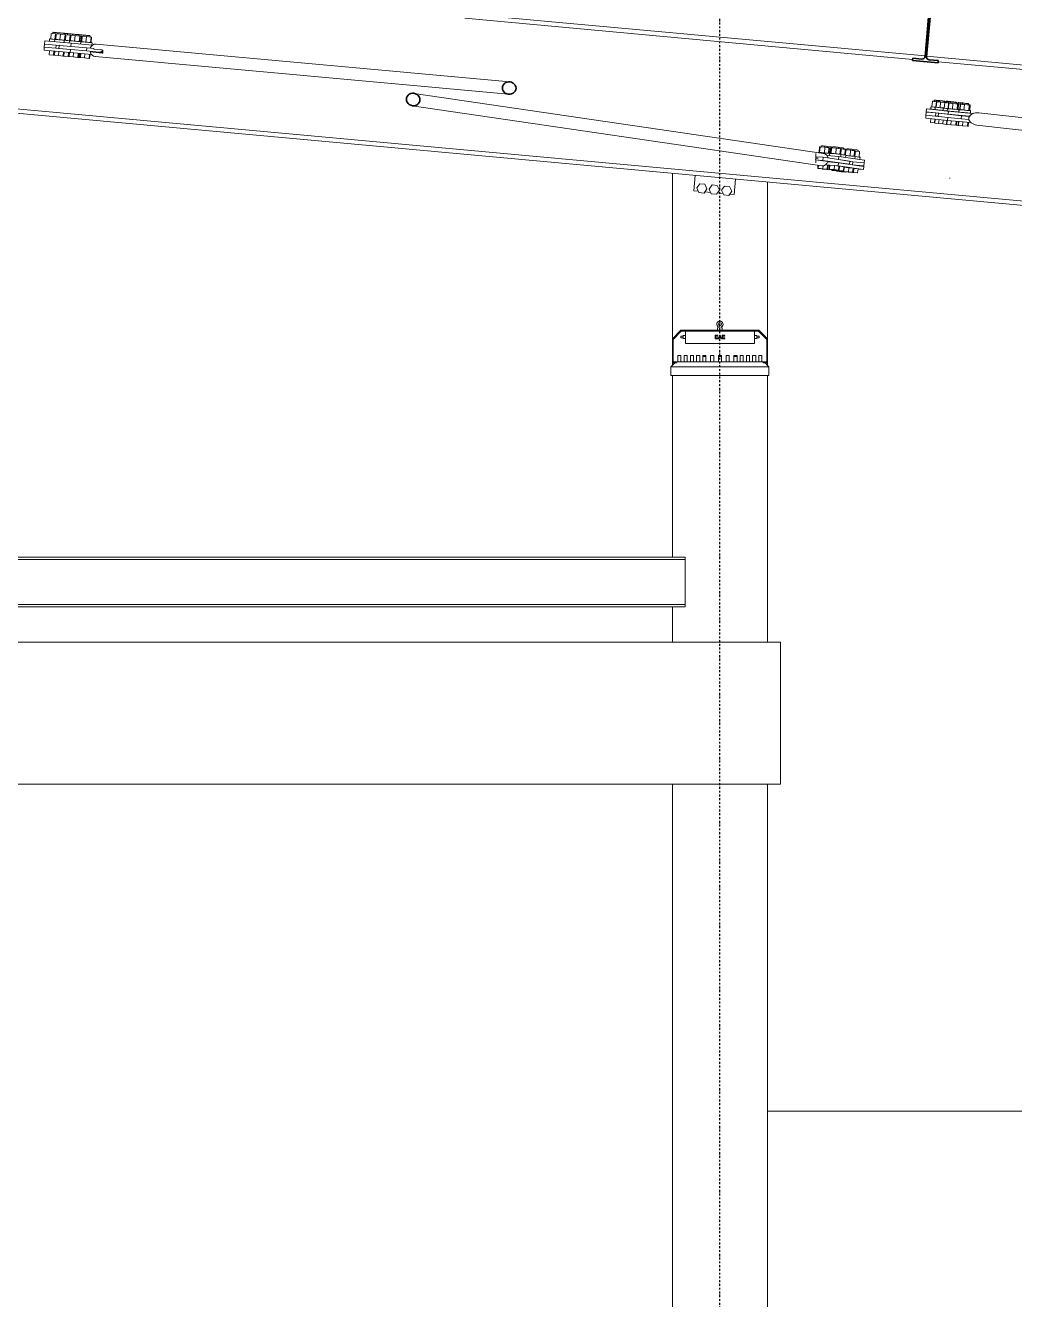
# Model space of a CAD drawing. Header units: millimetres. Extents: x 180139 to 245212, y -4005 to 9345.
# Drawn here: x 194758 to 197934, y 1094 to 5189 of the extents above; entities that cross this region are included whole.
import ezdxf

# ---------------------------------------------------------------- set-up
doc = ezdxf.new("R2010")
doc.units = ezdxf.units.MM
doc.linetypes.add('1_Čerchovaná 6_0mm', pattern=[12, 6, -3, 0, -3])
for name, color, linetype, lineweight in [('A-DOOR', 7, 'Continuous', 9), ('A-WALL', 7, 'Continuous', 9), ('E-LITE-EQPM', 7, 'Continuous', 9), ('S-BEAM', 7, 'Continuous', 9), ('S-BEAM-1', 7, 'Continuous', 35), ('S-COLS', 7, 'Continuous', 9), ('S-FSTN', 7, 'Continuous', 9)]:
    doc.layers.add(name, color=color, linetype=linetype, lineweight=lineweight)
doc.layers.add('S-GRID-1', color=9, linetype='1_Čerchovaná 6_0mm', lineweight=25, true_color=0x808080)

# ---------------------------------------------------------------- blocks, each defined once
blk = doc.blocks.new('M_S profily_ sloup - 374572-A')
at = {"layer": 'S-COLS'}
for p, q in [((196835.7, 4181.6), (196835.7, 4713)), ((197140.7, 4181.6), (197140.7, 4685.1)), ((196835.7, 4096.5), (196835.7, 4104.3)), ((197140.7, 4096.5), (197140.7, 4104.3)), ((196835.7, 3480), (196835.7, 4064)), ((197140.7, 3207.2), (197140.7, 4064)), ((196835.7, 3207.2), (196835.7, 3320)), ((196835.7, -738), (196835.7, 2750)), ((197140.7, -450), (197140.7, 2750))]:
    blk.add_line(p, q, dxfattribs=at)
blk = doc.blocks.new('IPE - 388013-A')
at = {"layer": 'S-BEAM'}
for p, q in [((199538.2, 4479.9), (190498.2, 5308.8)), ((199538.2, 4465.2), (190498.2, 5294.1)), ((197647.1, 5090.5), (196131.6, 5229.5)), ((197607.5, 5079.5), (196168.3, 5211.5)), ((199168, 4951.1), (197652, 5090.1)), ((199128.3, 4940), (197689.1, 5072))]:
    blk.add_line(p, q, dxfattribs=at)
blk = doc.blocks.new('Dvojitý úhelník _ šikmo - 388081-A')
at = {"layer": 'S-FSTN'}
for p, q in [((196904.4, 4657.2), (196908.9, 4706.3)), ((196923.3, 4679.8), (196913.8, 4666.3)), ((196939.7, 4678.3), (196923.3, 4679.8)), ((196946.6, 4663.3), (196939.7, 4678.3)), ((196963.2, 4676.1), (196953.7, 4662.7)), ((196979.6, 4674.6), (196963.2, 4676.1)), ((196986.5, 4659.7), (196979.6, 4674.6)), ((197003, 4672.5), (196993.5, 4659)), ((197019.4, 4671), (197003, 4672.5)), ((197026.3, 4656), (197019.4, 4671)), ((197038.4, 4694.4), (197033.9, 4645.3)), ((196904.4, 4657.2), (196918.7, 4655.8)), ((196913.8, 4666.3), (196920.7, 4651.4)), ((196920.7, 4651.4), (196937.1, 4649.9)), ((196937.1, 4649.9), (196946.6, 4663.3)), ((196940, 4653.9), (196958.5, 4652.2)), ((196953.7, 4662.7), (196960.6, 4647.7)), ((196960.6, 4647.7), (196977, 4646.2)), ((196977, 4646.2), (196986.5, 4659.7)), ((196979.8, 4650.2), (196998.3, 4648.5)), ((196993.5, 4659), (197000.4, 4644.1)), ((197000.4, 4644.1), (197016.8, 4642.5)), ((197016.8, 4642.5), (197026.3, 4656)), ((197019.6, 4646.6), (197033.9, 4645.3))]:
    blk.add_line(p, q, dxfattribs=at)
blk = doc.blocks.new('IPE - IPE160-460606-A')
at = {"layer": 'S-BEAM'}
for p, q in [((184153.4, 3472.6), (184153.4, 3480)), ((184153.4, 3480), (187876.8, 3480)), ((184153.4, 3463.6), (184153.4, 3472.6)), ((184153.4, 3472.6), (187876.8, 3472.6)), ((184153.4, 3336.4), (184153.4, 3463.6)), ((187876.8, 3480), (187876.8, 3472.6)), ((187876.8, 3472.6), (187876.8, 3463.6)), ((187876.8, 3463.6), (187876.8, 3336.4)), ((184153.4, 3327.4), (184153.4, 3336.4)), ((184153.4, 3320), (184153.4, 3327.4)), ((184153.4, 3327.4), (187876.8, 3327.4)), ((184153.4, 3320), (187876.8, 3320)), ((187876.8, 3336.4), (187876.8, 3327.4)), ((187876.8, 3327.4), (187876.8, 3320))]:
    blk.add_line(p, q, dxfattribs=at)
blk = doc.blocks.new('M_Vrata_ výsuvná_ sekční - 3000X4000 MM-499574-A')
at = {"layer": 'A-DOOR'}
for p, q in [((197182.4, 3207.2), (192776, 3207.2)), ((192776, 3207.2), (192776, 2750)), ((197182.4, 2750), (197182.4, 3207.2)), ((192776, 2750), (197182.4, 2750))]:
    blk.add_line(p, q, dxfattribs=at)
blk = doc.blocks.new('Připojení trubek s příložkami - 524029-A')
at = {"layer": 'S-FSTN'}
blk.add_line((197726.2, 4697.4), (197728.2, 4697.4), dxfattribs=at)
blk = doc.blocks.new('LENS_ARENA_60__120_W_4000K - Standart-593606-A')
at = {"layer": 'E-LITE-EQPM'}
for p, q in [((196984, 4219.7), (196980.5, 4216.2)), ((196995.9, 4216.2), (196992.3, 4219.7)), ((196863.1, 4209), (196835.7, 4181.6)), ((196835.7, 4181.6), (196835.7, 4104.3)), ((196837.6, 4179.9), (196864.2, 4206.5)), ((196837.6, 4106.6), (196837.6, 4179.9)), ((196870.3, 4190.3), (196862.3, 4190.3)), ((196862.3, 4185.2), (196862.3, 4190.3)), ((196862.3, 4185.2), (196870.3, 4185.2)), ((196988.2, 4209), (196863.1, 4209)), ((196864.2, 4206.5), (196988.2, 4206.5)), ((196877.3, 4192.7), (196870.3, 4192.7)), ((196870.3, 4182.7), (196870.3, 4192.7)), ((196870.3, 4182.7), (196877.3, 4182.7)), ((196988.5, 4206.5), (196877.3, 4206.5)), ((196877.3, 4206.5), (196877.3, 4166.5)), ((196981.7, 4193.4), (196973, 4193.4)), ((196973, 4193.4), (196973, 4181.4)), ((196973, 4181.4), (196981.9, 4181.4)), ((196974.5, 4188.3), (196974.5, 4191.9)), ((196974.5, 4191.9), (196981.7, 4191.9)), ((196974.5, 4191.9), (196974.5, 4188.3)), ((196981.3, 4188.3), (196974.5, 4188.3)), ((196974.5, 4182.9), (196974.5, 4186.8)), ((196974.5, 4186.8), (196981.3, 4186.8)), ((196981.9, 4182.9), (196974.5, 4182.9)), ((196980.5, 4216.2), (196980.5, 4209)), ((196981.3, 4186.8), (196981.3, 4188.3)), ((196981.7, 4191.9), (196981.7, 4193.4)), ((196981.9, 4181.4), (196981.9, 4182.9)), ((196987.6, 4193.4), (196982.8, 4181.4)), ((196982.8, 4181.4), (196984.3, 4181.4)), ((196984.3, 4181.4), (196985.7, 4185.1)), ((196985.7, 4185.1), (196990.7, 4185.1)), ((196986.3, 4186.7), (196987.5, 4189.9)), ((196987.5, 4189.9), (196986.3, 4186.7)), ((196990.1, 4186.7), (196986.3, 4186.7)), ((196987.5, 4189.9), (196988.2, 4191.9)), ((196988.2, 4191.9), (196987.5, 4189.9)), ((196988.8, 4193.4), (196987.6, 4193.4)), ((196987.6, 4193.4), (196988.8, 4193.4)), ((197113.3, 4209), (196988.2, 4209)), ((196988.2, 4206.5), (197112.2, 4206.5)), ((196988.2, 4191.9), (196989, 4189.6)), ((196989, 4189.6), (196988.2, 4191.9)), ((197099.8, 4206.5), (196988.5, 4206.5)), ((196993.7, 4181.4), (196988.8, 4193.4)), ((196989, 4189.6), (196990.1, 4186.7)), ((196990.1, 4186.7), (196989, 4189.6)), ((196990.7, 4185.1), (196992.1, 4181.4)), ((196992.1, 4181.4), (196993.7, 4181.4)), ((197003.9, 4193.4), (196995.3, 4193.4)), ((196995.3, 4193.4), (196995.3, 4181.4)), ((196995.3, 4181.4), (197004.1, 4181.4)), ((196995.9, 4209), (196995.9, 4216.2)), ((196996.8, 4188.3), (196996.8, 4191.9)), ((196996.8, 4191.9), (197003.9, 4191.9)), ((196996.8, 4191.9), (196996.8, 4188.3)), ((197003.6, 4188.3), (196996.8, 4188.3)), ((196996.8, 4182.9), (196996.8, 4186.8)), ((196996.8, 4186.8), (197003.6, 4186.8)), ((197004.1, 4182.9), (196996.8, 4182.9)), ((197003.6, 4186.8), (197003.6, 4188.3)), ((197003.9, 4191.9), (197003.9, 4193.4)), ((197004.1, 4181.4), (197004.1, 4182.9)), ((197099.8, 4166.5), (197099.8, 4206.5)), ((197106.8, 4192.7), (197099.8, 4192.7)), ((197099.8, 4182.7), (197106.8, 4182.7)), ((197106.8, 4192.7), (197106.8, 4182.7)), ((197114.8, 4190.3), (197106.8, 4190.3)), ((197106.8, 4185.2), (197114.8, 4185.2)), ((197112.2, 4206.5), (197138.7, 4179.9)), ((197140.7, 4181.6), (197113.3, 4209)), ((197114.8, 4190.3), (197114.8, 4185.2)), ((197138.7, 4179.9), (197138.7, 4106.6)), ((197140.7, 4104.3), (197140.7, 4181.6)), ((196877.3, 4166.5), (196988.5, 4166.5)), ((196988.5, 4166.5), (197099.8, 4166.5)), ((196846.5, 4107.3), (196830.7, 4091.5)), ((196835.7, 4104.3), (196848.8, 4104.3)), ((196851.4, 4106.6), (196837.6, 4106.6)), ((196845.8, 4107.3), (196839.5, 4107.3)), ((196845.8, 4107.3), (196839.5, 4107.3)), ((196845.8, 4107.3), (196839.5, 4107.3)), ((196847, 4107.3), (196839.5, 4107.3)), ((196849.5, 4107.3), (196839.5, 4107.3)), ((196849.5, 4107.3), (196839.5, 4107.3)), ((196846.5, 4107.3), (196852.3, 4107.3)), ((196863.2, 4128.3), (196853.2, 4128.3)), ((196853.2, 4128.3), (196853.2, 4125.2)), ((196853.2, 4128.3), (196853.2, 4127.8)), ((196853.2, 4107.1), (196853.2, 4125.2)), ((196863.2, 4107.1), (196853.2, 4107.1)), ((196862, 4107.3), (196872.6, 4107.3)), ((196863.2, 4127.8), (196863.2, 4128.3)), ((196863.2, 4125.2), (196863.2, 4128.3)), ((196863.2, 4125.2), (196863.2, 4107.1)), ((196883.2, 4128.3), (196873.2, 4128.3)), ((196873.2, 4128.3), (196873.2, 4125.2)), ((196873.2, 4128.3), (196873.2, 4127.8)), ((196873.2, 4107.1), (196873.2, 4125.2)), ((196874.7, 4107.1), (196873.2, 4107.1)), ((196874.2, 4107.3), (196892.9, 4107.3)), ((196883.2, 4127.8), (196883.2, 4128.3)), ((196883.2, 4125.2), (196883.2, 4128.3)), ((196883.2, 4125.2), (196883.2, 4107.3)), ((196903.2, 4128.3), (196893.2, 4128.3)), ((196893.2, 4128.3), (196893.2, 4125.2)), ((196893.2, 4128.3), (196893.2, 4127.8)), ((196893.2, 4107.1), (196893.2, 4125.2)), ((196894, 4107.3), (196912.4, 4107.3)), ((196903.2, 4127.8), (196903.2, 4128.3)), ((196903.2, 4125.2), (196903.2, 4128.3)), ((196903.2, 4125.2), (196903.2, 4107.3)), ((196913.2, 4128.3), (196913.2, 4121.8)), ((196913.2, 4128.3), (196923.2, 4128.3)), ((196913.2, 4107.1), (196913.2, 4121.8)), ((196915.5, 4107.1), (196913.2, 4107.1)), ((196915, 4107.3), (196933, 4107.3)), ((196923.2, 4121.8), (196923.2, 4128.3)), ((196923.2, 4121.8), (196923.2, 4107.3)), ((196943.2, 4128.3), (196933.2, 4128.3)), ((196933.2, 4128.3), (196933.2, 4124.4)), ((196943.2, 4128.3), (196933.2, 4128.3)), ((196933.2, 4107.1), (196933.2, 4124.4)), ((196943.2, 4124.4), (196933.2, 4124.4)), ((196936.1, 4107.1), (196933.2, 4107.1)), ((196936.2, 4107.3), (196957.9, 4107.3)), ((196943.2, 4124.4), (196943.2, 4128.3)), ((196943.2, 4124.4), (196943.2, 4107.3)), ((196958.2, 4128.3), (196958.2, 4123.5)), ((196968.2, 4128.3), (196958.2, 4128.3)), ((196958.2, 4107.1), (196958.2, 4123.5)), ((196962.9, 4107.1), (196958.2, 4107.1)), ((196963.1, 4107.3), (196983.2, 4107.3)), ((196968.2, 4123.5), (196968.2, 4128.3)), ((196968.2, 4123.5), (196968.2, 4107.2)), ((196993.2, 4128.3), (196983.2, 4128.3)), ((196983.2, 4128.3), (196983.2, 4124.3)), ((196983.2, 4128.3), (196983.2, 4127.6)), ((196983.2, 4107.1), (196983.2, 4124.3)), ((196993.2, 4124.3), (196983.2, 4124.3)), ((196993.2, 4107.1), (196983.2, 4107.1)), ((196993.2, 4127.6), (196993.2, 4128.3)), ((196993.2, 4124.3), (196993.2, 4128.3)), ((196993.2, 4124.3), (196993.2, 4107.1)), ((196993.2, 4107.3), (197013.3, 4107.3)), ((197008.2, 4128.3), (197008.2, 4123.5)), ((197018.2, 4128.3), (197008.2, 4128.3)), ((197008.2, 4107.2), (197008.2, 4123.5)), ((197018.2, 4107.1), (197013.5, 4107.1)), ((197018.2, 4123.5), (197018.2, 4128.3)), ((197018.2, 4123.5), (197018.2, 4107.1)), ((197018.5, 4107.3), (197040.1, 4107.3)), ((197043.2, 4128.3), (197033.2, 4128.3)), ((197033.2, 4128.3), (197033.2, 4124.4)), ((197043.2, 4128.3), (197033.2, 4128.3)), ((197033.2, 4107.3), (197033.2, 4124.4)), ((197043.2, 4124.4), (197033.2, 4124.4)), ((197043.2, 4107.1), (197040.2, 4107.1)), ((197043.2, 4124.4), (197043.2, 4128.3)), ((197043.2, 4124.4), (197043.2, 4107.1)), ((197043.4, 4107.3), (197061.4, 4107.3)), ((197053.2, 4128.3), (197053.2, 4121.8)), ((197053.2, 4128.3), (197063.2, 4128.3)), ((197053.2, 4107.3), (197053.2, 4121.8)), ((197063.2, 4107.1), (197060.9, 4107.1)), ((197063.2, 4121.8), (197063.2, 4128.3)), ((197063.2, 4121.8), (197063.2, 4107.1)), ((197064, 4107.3), (197082.3, 4107.3)), ((197083.2, 4128.3), (197073.2, 4128.3)), ((197073.2, 4128.3), (197073.2, 4125.2)), ((197073.2, 4128.3), (197073.2, 4127.8)), ((197073.2, 4107.3), (197073.2, 4125.2)), ((197083.2, 4127.8), (197083.2, 4128.3)), ((197083.2, 4125.2), (197083.2, 4128.3)), ((197083.2, 4125.2), (197083.2, 4107.1)), ((197083.7, 4107.3), (197102.2, 4107.3)), ((197103.2, 4128.3), (197093.2, 4128.3)), ((197093.2, 4128.3), (197093.2, 4125.2)), ((197093.2, 4128.3), (197093.2, 4127.8)), ((197093.2, 4107.3), (197093.2, 4125.2)), ((197103.2, 4107.1), (197101.6, 4107.1)), ((197103.2, 4127.8), (197103.2, 4128.3)), ((197103.2, 4125.2), (197103.2, 4128.3)), ((197103.2, 4125.2), (197103.2, 4107.1)), ((197103.8, 4107.3), (197114.4, 4107.3)), ((197123.2, 4128.3), (197113.2, 4128.3)), ((197113.2, 4128.3), (197113.2, 4125.2)), ((197113.2, 4128.3), (197113.2, 4127.8)), ((197113.2, 4107.1), (197113.2, 4125.2)), ((197123.2, 4107.1), (197113.2, 4107.1)), ((197123.2, 4127.8), (197123.2, 4128.3)), ((197123.2, 4125.2), (197123.2, 4128.3)), ((197123.2, 4125.2), (197123.2, 4107.1)), ((197124.1, 4107.3), (197129.9, 4107.3)), ((197138.7, 4106.6), (197124.9, 4106.6)), ((197136.8, 4107.3), (197126.8, 4107.3)), ((197136.8, 4107.3), (197126.8, 4107.3)), ((197127.6, 4104.3), (197140.7, 4104.3)), ((197136.8, 4107.3), (197129.3, 4107.3)), ((197145.7, 4091.5), (197129.9, 4107.3)), ((197136.8, 4107.3), (197130.5, 4107.3)), ((197136.8, 4107.3), (197130.5, 4107.3)), ((197136.8, 4107.3), (197130.5, 4107.3)), ((196830.7, 4091.5), (196830.7, 4064)), ((197145.7, 4091.5), (196830.7, 4091.5)), ((197145.7, 4064), (196830.7, 4064)), ((197145.7, 4064), (197145.7, 4091.5))]:
    blk.add_line(p, q, dxfattribs=at)
for radius, start, end in [(10, 294.4628, 245.5372), (5, 90, 270), (5, 270, 90)]:
    blk.add_arc((196988.2, 4228.8), radius, start, end, dxfattribs=at)
blk = doc.blocks.new('LENS_ARENA_60__120_W_4000K - Standart-V10-A')
at = {"layer": 'E-LITE-EQPM'}
for p, q in [((196845.8, 4107.3), (196839.5, 4107.3)), ((196845.8, 4107.3), (196839.5, 4107.3)), ((196845.8, 4107.3), (196839.5, 4107.3)), ((196845.8, 4107.3), (196839.5, 4107.3)), ((196845.8, 4107.3), (196839.5, 4107.3)), ((196845.8, 4107.3), (196839.5, 4107.3)), ((196863.2, 4128.3), (196853.2, 4128.3)), ((196853.2, 4128.3), (196853.2, 4127.8)), ((196853.2, 4128.3), (196853.2, 4127.8)), ((196863.2, 4127.8), (196863.2, 4128.3)), ((196863.2, 4127.8), (196863.2, 4128.3)), ((196883.2, 4128.3), (196873.2, 4128.3)), ((196873.2, 4128.3), (196873.2, 4127.8)), ((196873.2, 4128.3), (196873.2, 4127.8)), ((196883.2, 4127.8), (196883.2, 4128.3)), ((196883.2, 4127.8), (196883.2, 4128.3)), ((196903.2, 4128.3), (196893.2, 4128.3)), ((196893.2, 4128.3), (196893.2, 4127.8)), ((196893.2, 4128.3), (196893.2, 4127.8)), ((196903.2, 4127.8), (196903.2, 4128.3)), ((196903.2, 4127.8), (196903.2, 4128.3)), ((196943.2, 4128.3), (196933.2, 4128.3)), ((196933.2, 4128.3), (196933.2, 4127.9)), ((196943.2, 4128.3), (196933.2, 4128.3)), ((196943.2, 4127.9), (196943.2, 4128.3)), ((196993.2, 4128.3), (196983.2, 4128.3)), ((196983.2, 4128.3), (196983.2, 4127.6)), ((196983.2, 4128.3), (196983.2, 4127.6)), ((196993.2, 4127.6), (196993.2, 4128.3)), ((196993.2, 4127.6), (196993.2, 4128.3)), ((197043.2, 4128.3), (197033.2, 4128.3)), ((197033.2, 4128.3), (197033.2, 4127.9)), ((197043.2, 4128.3), (197033.2, 4128.3)), ((197043.2, 4127.9), (197043.2, 4128.3)), ((197083.2, 4128.3), (197073.2, 4128.3)), ((197073.2, 4128.3), (197073.2, 4127.8)), ((197073.2, 4128.3), (197073.2, 4127.8)), ((197083.2, 4127.8), (197083.2, 4128.3)), ((197083.2, 4127.8), (197083.2, 4128.3)), ((197103.2, 4128.3), (197093.2, 4128.3)), ((197093.2, 4128.3), (197093.2, 4127.8)), ((197093.2, 4128.3), (197093.2, 4127.8)), ((197103.2, 4127.8), (197103.2, 4128.3)), ((197103.2, 4127.8), (197103.2, 4128.3)), ((197123.2, 4128.3), (197113.2, 4128.3)), ((197113.2, 4128.3), (197113.2, 4127.8)), ((197113.2, 4128.3), (197113.2, 4127.8)), ((197123.2, 4127.8), (197123.2, 4128.3)), ((197123.2, 4127.8), (197123.2, 4128.3)), ((197136.8, 4107.3), (197130.5, 4107.3)), ((197136.8, 4107.3), (197130.5, 4107.3)), ((197136.8, 4107.3), (197130.5, 4107.3)), ((197136.8, 4107.3), (197130.5, 4107.3)), ((197136.8, 4107.3), (197130.5, 4107.3)), ((197136.8, 4107.3), (197130.5, 4107.3))]:
    blk.add_line(p, q, dxfattribs=at)
blk = doc.blocks.new('IPE - IPE160-854613-A')
at = {"layer": 'S-BEAM-1'}
for p, q in [((197621.8, 5235.1), (197621.1, 5227.7)), ((197621.1, 5227.7), (197650.5, 5225)), ((197703.4, 5227.6), (197621.8, 5235.1)), ((197658.6, 5215.2), (197647, 5088.6)), ((197651.9, 5088.1), (197663.6, 5214.8)), ((197673.4, 5222.9), (197702.7, 5220.2)), ((197702.7, 5220.2), (197703.4, 5227.6)), ((197607.8, 5083.1), (197607.1, 5075.8)), ((197637.2, 5080.4), (197607.8, 5083.1)), ((197689.5, 5075.6), (197660.1, 5078.3)), ((197607.1, 5075.8), (197688.8, 5068.3)), ((197688.8, 5068.3), (197689.5, 5075.6))]:
    blk.add_line(p, q, dxfattribs=at)
for centre, start, end in [((197649.6, 5216.1), 354.75, 84.75), ((197672.5, 5214), 84.75, 174.75), ((197638, 5089.4), 264.75, 354.75), ((197660.9, 5087.3), 174.75, 264.75)]:
    blk.add_arc(centre, 9, start, end, dxfattribs=at)
blk = doc.blocks.new('Kruhové tyče - 856246-A')
at = {"layer": 'S-BEAM'}
for p, q in [((198871.1, 4789.6), (197819.5, 4908.1)), ((197813.3, 4868.5), (198866.6, 4749.8))]:
    blk.add_line(p, q, dxfattribs=at)
at = {"layer": 'S-BEAM', "flags": 128}
for points in [[(197787.8, 4889.4), (197788.3, 4893), (197789.4, 4896)], [(197813.7, 4868.5), (197808.5, 4869.3), (197803.6, 4870.9), (197799.1, 4873), (197795.2, 4875.6), (197792, 4878.7), (197789.7, 4882.1), (197788.3, 4885.7), (197787.8, 4889.4)], [(197789.8, 4896.5), (197792.1, 4899.7), (197795.3, 4902.6), (197799.2, 4904.9), (197803.7, 4906.7), (197808.7, 4907.8), (197813.9, 4908.3), (197819.1, 4908.1)]]:
    blk.add_lwpolyline(points, dxfattribs=at)
at = {"layer": 'S-BEAM-1', "flags": 128}
for points in [[(198890.1, 4769.4), (198889.5, 4774.2), (198887.7, 4778.7), (198884.8, 4782.8), (198880.9, 4786), (198876.4, 4788.3), (198871.4, 4789.5), (198866.3, 4789.6), (198861.3, 4788.5), (198856.7, 4786.3), (198852.9, 4783.2), (198850, 4779.2), (198848.2, 4774.8), (198847.5, 4770)], [(198847.5, 4770), (198848.2, 4765.2), (198850, 4760.6), (198852.9, 4756.6), (198856.7, 4753.4), (198861.3, 4751.1), (198866.3, 4749.9), (198871.4, 4749.8), (198876.4, 4750.9), (198880.9, 4753.1), (198884.8, 4756.2), (198887.7, 4760.1), (198889.5, 4764.6), (198890.1, 4769.4)]]:
    blk.add_lwpolyline(points, dxfattribs=at)
blk = doc.blocks.new('Kruhové tyče - 856250-A')
at = {"layer": 'S-BEAM'}
for p, q in [((196313.2, 5007.2), (194984.7, 5128.8)), ((194982.7, 5103.9), (194965.3, 5103.3)), ((194965.3, 5103.3), (195004.2, 5099.8)), ((194976.9, 5112.3), (195004.1, 5109.8)), ((194981.1, 5089), (196309.5, 4967.4)), ((195005.7, 5103.2), (194994.4, 5102.8)), ((195004.1, 5109.8), (195006.2, 5109.6)), ((195004.2, 5099.8), (195006.3, 5099.6))]:
    blk.add_line(p, q, dxfattribs=at)
for centre, start_param, end_param in [((194982.9, 5108.9), 0, 1.31776), ((194982.9, 5108.9), 1.935923, 3.197716), ((194994.6, 5107.8), 1.317918, 1.430562), ((195023.9, 5105.1), 1.430562, 1.653995), ((195023.9, 5105.1), 1.653995, 1.935923)]:
    blk.add_ellipse(centre, major_axis=(1.8, 19.9), ratio=0.911273, start_param=start_param, end_param=end_param, dxfattribs=at)
at = {"layer": 'S-BEAM-1', "flags": 128}
for points in [[(196333.3, 4987), (196332.6, 4991.8), (196330.8, 4996.3), (196327.8, 5000.3), (196323.8, 5003.6), (196319.1, 5005.9), (196314, 5007.2), (196308.7, 5007.2), (196303.6, 5006.2), (196298.9, 5004), (196294.9, 5000.9), (196291.9, 4996.9), (196290.1, 4992.4), (196289.4, 4987.7)], [(196289.4, 4987.7), (196290.1, 4982.9), (196291.9, 4978.3), (196294.9, 4974.3), (196298.9, 4971.1), (196303.6, 4968.7), (196308.7, 4967.5), (196314, 4967.4), (196319.1, 4968.5), (196323.8, 4970.7), (196327.8, 4973.8), (196330.8, 4977.7), (196332.6, 4982.2), (196333.3, 4987)]]:
    blk.add_lwpolyline(points, dxfattribs=at)
blk = doc.blocks.new('Kruhové tyče - 856251-A')
at = {"layer": 'S-BEAM'}
for p, q in [((197321, 4777.2), (196005.8, 4970.4)), ((196000, 4930.8), (197315.2, 4737.6)), ((197295.4, 4756.8), (197335.3, 4751))]:
    blk.add_line(p, q, dxfattribs=at)
for centre, start_param, end_param in [((197278.2, 4763.2), 4.519214, 4.846054), ((197278.2, 4763.2), 4.846054, 5.024574), ((197318.1, 4757.4), 3.141593, 4.519214), ((197318.1, 4757.4), 5.121473, 6.34269)]:
    blk.add_ellipse(centre, major_axis=(2.9, 19.8), ratio=0.915082, start_param=start_param, end_param=end_param, dxfattribs=at)
at = {"layer": 'S-BEAM-1', "flags": 128}
for points in [[(196024.7, 4950.1), (196024.1, 4954.9), (196022.2, 4959.5), (196019.2, 4963.5), (196015.3, 4966.8), (196010.6, 4969.2), (196005.5, 4970.5), (196000.2, 4970.6), (195995.1, 4969.5), (195990.5, 4967.4), (195986.5, 4964.3), (195983.6, 4960.4), (195981.7, 4955.9), (195981.1, 4951.1)], [(195981.1, 4951.1), (195981.7, 4946.3), (195983.6, 4941.8), (195986.5, 4937.7), (195990.5, 4934.4), (195995.1, 4932.1), (196000.2, 4930.8), (196005.5, 4930.7), (196010.6, 4931.7), (196015.3, 4933.9), (196019.2, 4937), (196022.2, 4940.9), (196024.1, 4945.3), (196024.7, 4950.1)]]:
    blk.add_lwpolyline(points, dxfattribs=at)
blk = doc.blocks.new('Připojení trubek s příložkami - 856278-A')
at = {"layer": 'S-FSTN'}
for p, q in [((197651, 4910.9), (197652, 4920.9)), ((197665.6, 4919.7), (197652, 4920.9)), ((197652, 4920.9), (197722.1, 4913)), ((197666.2, 4927.5), (197665.5, 4919.5)), ((197669.2, 4927.2), (197670.8, 4945.1)), ((197673.7, 4945), (197670.8, 4945.1)), ((197670.8, 4945.1), (197683.4, 4943.9)), ((197678.2, 4944.6), (197673.7, 4945)), ((197676.7, 4948.6), (197676.3, 4944.7)), ((197679.9, 4926), (197679.1, 4918)), ((197681.8, 4926), (197683.4, 4943.9)), ((197682.9, 4925.7), (197684.5, 4943.6)), ((197683.4, 4943.9), (197691.9, 4943.1)), ((197687.3, 4943.4), (197684.5, 4943.6)), ((197684.5, 4943.6), (197697.1, 4942.3)), ((197691.9, 4943), (197687.3, 4943.4)), ((197690.4, 4947.1), (197690, 4943.1)), ((197695.5, 4924.4), (197697.1, 4942.3)), ((197697.1, 4942.3), (197712.5, 4941)), ((197705.5, 4923.1), (197704.8, 4915.1)), ((197708.5, 4922.8), (197710.2, 4940.7)), ((197711.1, 4941.7), (197709, 4941.8)), ((197709, 4941.7), (197717.5, 4940.9)), ((197715.4, 4940.8), (197709, 4941.5)), ((197709.9, 4941.3), (197710.3, 4945.3)), ((197713, 4940.6), (197710.2, 4940.7)), ((197710.2, 4940.7), (197722.8, 4939.5)), ((197715.6, 4941.3), (197711.1, 4941.7)), ((197712.5, 4941), (197715.4, 4940.8)), ((197717.5, 4940.1), (197713, 4940.6)), ((197714.1, 4945.3), (197713.7, 4941.3)), ((197716, 4944.2), (197715.6, 4940.2)), ((197719.2, 4921.5), (197718.5, 4913.6)), ((197721.1, 4921.5), (197722.8, 4939.5)), ((197722.2, 4921.2), (197723.8, 4939.1)), ((197722.8, 4939.5), (197731.2, 4938.7)), ((197726.7, 4939), (197723.8, 4939.1)), ((197723.8, 4939.1), (197736.4, 4937.9)), ((197731.2, 4938.6), (197726.7, 4939)), ((197729.7, 4942.7), (197729.3, 4938.7)), ((197734.8, 4920), (197736.4, 4937.9)), ((197736.4, 4937.9), (197751.9, 4936.5)), ((197750.4, 4937.2), (197748.3, 4937.3)), ((197748.3, 4937.3), (197760.2, 4936.1)), ((197754.7, 4936.4), (197748.3, 4937)), ((197752.8, 4937.5), (197748.4, 4937.9)), ((197748.4, 4937.8), (197750, 4937.6)), ((197749.2, 4936.9), (197749.6, 4940.8)), ((197749.9, 4937.5), (197750, 4937.6)), ((197750, 4937.6), (197752.8, 4937.5)), ((197750.2, 4918.6), (197751.9, 4936.5)), ((197753.1, 4918.5), (197750.2, 4918.6)), ((197754.9, 4936.8), (197750.4, 4937.2)), ((197751.9, 4936.5), (197754.7, 4936.4)), ((197752.8, 4937.5), (197752.8, 4937.5)), ((197753.4, 4940.9), (197753, 4936.9)), ((197753.1, 4918.5), (197754.7, 4936.4)), ((197755.3, 4910.2), (197756, 4918.2)), ((197756.6, 4918.2), (197755.9, 4910.2)), ((197758.5, 4918.2), (197760.2, 4936.1)), ((197759.6, 4917.9), (197761.2, 4935.8)), ((197760.2, 4936.1), (197768.7, 4935.4)), ((197764.1, 4935.7), (197761.2, 4935.8)), ((197761.2, 4935.8), (197773.8, 4934.6)), ((197768.6, 4935.3), (197764.1, 4935.7)), ((197767.1, 4939.3), (197766.7, 4935.4)), ((197772.2, 4916.7), (197773.8, 4934.6)), ((197773.8, 4934.6), (197789.3, 4933.2)), ((197792.1, 4933.1), (197785.7, 4933.7)), ((197786.6, 4933.5), (197787, 4937.5)), ((197787.6, 4915.3), (197789.3, 4933.2)), ((197790.5, 4915.2), (197787.6, 4915.3)), ((197789.3, 4933.2), (197792.1, 4933.1)), ((197790.5, 4915.2), (197792.1, 4933.1)), ((197792.7, 4906.9), (197793.5, 4914.8)), ((197649.2, 4891), (197650.1, 4900.3)), ((197719.3, 4883.1), (197649.2, 4891)), ((197650.1, 4900.3), (197651, 4910.3)), ((197680.9, 4897.5), (197650.1, 4900.3)), ((197721.1, 4903), (197651, 4910.9)), ((197651, 4910.3), (197681.8, 4907.5)), ((197664.6, 4876.4), (197665.7, 4889.2)), ((197677.1, 4875.2), (197664.6, 4876.4)), ((197677.1, 4875.2), (197678.3, 4887.7)), ((197678.2, 4874.9), (197679.4, 4887.6)), ((197690.8, 4873.6), (197678.2, 4874.9)), ((197680.9, 4897.5), (197681.8, 4907.5)), ((197681.6, 4897.4), (197720.2, 4893.1)), ((197689.5, 4896.8), (197681.6, 4897.4)), ((197689.5, 4896.5), (197690.4, 4906.5)), ((197763, 4888.3), (197689.5, 4896.5)), ((197690.4, 4906.5), (197763.9, 4898.2)), ((197690.8, 4873.6), (197692, 4886.2)), ((197703.9, 4872.5), (197690.8, 4873.6)), ((197703.9, 4872), (197705.1, 4884.7)), ((197716.5, 4870.7), (197717.6, 4883.2)), ((197717.6, 4870.4), (197718.7, 4883.2)), ((197719.3, 4883.1), (197720.2, 4893.1)), ((197794.3, 4876.5), (197719.3, 4883.1)), ((197721.1, 4903), (197722.1, 4913)), ((197790, 4896.9), (197721.1, 4903)), ((197722.1, 4913), (197801.3, 4906)), ((197730.1, 4869.2), (197731.3, 4882.1)), ((197745.5, 4867.8), (197746.7, 4880.7)), ((197748.4, 4867.7), (197749.5, 4880.4)), ((197753.9, 4867.4), (197755, 4880)), ((197755, 4867.1), (197756.1, 4879.9)), ((197763, 4888.3), (197763.9, 4898.2)), ((197788.2, 4886), (197763, 4888.3)), ((197763.9, 4898.2), (197789.5, 4895.9)), ((197767.6, 4865.9), (197768.7, 4878.7)), ((197783, 4864.5), (197784.1, 4877.4)), ((197785.8, 4864.4), (197787, 4877.1)), ((197801.3, 4906.1), (197792.5, 4907.1)), ((197716.5, 4870.7), (197703.9, 4872)), ((197730.1, 4869.2), (197717.6, 4870.4)), ((197745.5, 4867.8), (197730.1, 4869.2)), ((197748.4, 4867.7), (197745.5, 4867.8)), ((197753.9, 4867.4), (197748.4, 4868)), ((197767.6, 4865.9), (197755, 4867.1)), ((197783, 4864.5), (197767.6, 4865.9)), ((197785.8, 4864.4), (197783, 4864.5))]:
    blk.add_line(p, q, dxfattribs=at)
for centre, major_axis, start_param, end_param in [((197683.9, 4917.9), (-18.4, 1.7), 0.089401, 1.314907), ((197684.6, 4925.8), (-18.4, 1.7), 0.089401, 1.476622), ((197684.6, 4925.8), (-18.4, 1.7), 5.71835, 6.110787), ((197686.6, 4947.7), (-9.96, 0.91), 5.325389, 8.205182), ((197686.3, 4943.7), (-9.96, 0.91), 0.351201, 0.8748), ((197697.6, 4916.3), (-18.4, 1.7), 0.089401, 1.921997), ((197698.3, 4924.3), (-18.4, 1.7), 0.089401, 1.921997), ((197698.3, 4924.3), (-18.4, 1.7), 5.71835, 6.110787), ((197686.6, 4947.7), (-9.96, 0.91), 5.06359, 5.244143), ((197686.3, 4943.7), (-9.96, 0.91), 1.136599, 1.398398), ((197686.6, 4947.7), (-9.96, 0.91), 1.921997, 5.06359), ((197700.3, 4946.2), (-9.96, 0.91), 5.06359, 8.205182), ((197699.9, 4942.2), (-9.96, 0.91), 0.351201, 0.8748), ((197699.9, 4942.2), (-9.96, 0.91), 1.136599, 1.398398), ((197700.3, 4946.2), (-9.96, 0.91), 4.278192, 5.06359), ((197700.3, 4946.2), (-9.96, 0.91), 1.921997, 4.153037), ((197698.3, 4924.3), (-18.4, 1.7), 1.921997, 2.163336), ((197723.2, 4913.4), (-18.4, 1.7), 0.089401, 1.254518), ((197723.9, 4921.4), (-18.4, 1.7), 0.089401, 1.476622), ((197699.9, 4942.2), (-9.96, 0.91), 2.183797, 2.707395), ((197723.9, 4921.4), (-18.4, 1.7), 5.71835, 6.110787), ((197699.9, 4942.2), (-9.96, 0.91), 3.141593, 3.492793), ((197724, 4944.4), (-9.96, 0.91), 5.06359, 8.205182), ((197723.7, 4940.4), (-9.96, 0.91), 0.351201, 0.8748), ((197726, 4943.3), (-9.96, 0.91), 5.06359, 8.205182), ((197725.6, 4939.3), (-9.96, 0.91), 0.351201, 0.8748), ((197736.9, 4911.9), (-18.4, 1.7), 0.089401, 1.921997), ((197737.6, 4919.8), (-18.4, 1.7), 0.089401, 1.921997), ((197737.6, 4919.8), (-18.4, 1.7), 5.71835, 6.110787), ((197724, 4944.4), (-9.96, 0.91), 1.921997, 5.06359), ((197725.6, 4939.3), (-9.96, 0.91), 1.136599, 1.398398), ((197726, 4943.3), (-9.96, 0.91), 1.921997, 5.06359), ((197737.7, 4942.9), (-9.96, 0.91), 5.06359, 6.877305), ((197739.6, 4941.8), (-9.96, 0.91), 5.06359, 8.205182), ((197737.7, 4942.9), (-9.96, 0.91), 0.613, 1.921997), ((197739.3, 4937.8), (-9.96, 0.91), 0.351201, 0.8748), ((197737.7, 4942.9), (-9.96, 0.91), 1.921997, 5.06359), ((197739.3, 4937.8), (-9.96, 0.91), 1.136599, 1.398398), ((197739.6, 4941.8), (-9.96, 0.91), 1.921997, 5.06359), ((197737.6, 4919.8), (-18.4, 1.7), 1.921997, 3.230994), ((197739.3, 4937.8), (-9.96, 0.91), 2.183797, 2.707395), ((197739.3, 4937.8), (-9.96, 0.91), 3.141593, 3.492793), ((197763.4, 4940), (-9.96, 0.91), 5.06359, 8.205182), ((197763, 4936), (-9.96, 0.91), 5.848988, 6.035396), ((197761.4, 4918.1), (-18.4, 1.7), 1.124991, 1.476622), ((197737.6, 4919.8), (-18.4, 1.7), 3.492793, 3.67041), ((197763, 4936), (-9.96, 0.91), 0.351201, 0.8748), ((197775, 4916.5), (-18.4, 1.7), 0.089401, 1.921997), ((197775, 4916.5), (-18.4, 1.7), 5.71835, 6.110787), ((197763, 4936), (-9.96, 0.91), 1.136599, 1.398398), ((197763.4, 4940), (-9.96, 0.91), 1.921997, 5.06359), ((197777, 4938.4), (-9.96, 0.91), 5.06359, 7.884958), ((197776.7, 4934.4), (-9.96, 0.91), 0.351201, 0.8748), ((197776.7, 4934.4), (-9.96, 0.91), 1.136599, 1.398398), ((197777, 4938.4), (-9.96, 0.91), 1.921997, 5.06359), ((197777, 4938.4), (-9.96, 0.91), 1.660198, 1.921997), ((197775, 4916.5), (-18.4, 1.7), 1.921997, 3.230994), ((197776.7, 4934.4), (-9.96, 0.91), 2.183797, 2.707395), ((197776.7, 4934.4), (-9.96, 0.91), 3.141593, 3.492793), ((197775, 4916.5), (-18.4, 1.7), 3.492793, 3.712708), ((197736.9, 4911.9), (-18.4, 1.7), 1.921997, 2.969195), ((197736.9, 4911.9), (-18.4, 1.7), 3.141593, 3.230994), ((197774.3, 4908.6), (-18.4, 1.7), 0.089401, 1.921997), ((197774.3, 4908.6), (-18.4, 1.7), 1.921997, 2.969195), ((197774.3, 4908.6), (-18.4, 1.7), 3.141593, 3.230994)]:
    blk.add_ellipse(centre, major_axis=major_axis, ratio=0.00761, start_param=start_param, end_param=end_param, dxfattribs=at)
blk = doc.blocks.new('Připojení trubek s příložkami - 856523-A')
at = {"layer": 'S-FSTN'}
for p, q in [((194838.5, 5145.2), (194840.2, 5163.1)), ((194840.2, 5163.1), (194853.5, 5161.9)), ((194845.6, 5166.7), (194845.2, 5162.7)), ((194851.9, 5144), (194853.5, 5161.9)), ((194853.5, 5161.9), (194856.6, 5161.6)), ((194854.9, 5143.7), (194856.6, 5161.6)), ((194856.6, 5161.6), (194869.9, 5160.4)), ((194862, 5165.2), (194861.6, 5161.2)), ((194868.3, 5142.5), (194869.9, 5160.4)), ((194869.9, 5160.4), (194884.9, 5159)), ((194881.9, 5163.3), (194881.5, 5159.4)), ((194881.5, 5159.3), (194881.9, 5163.3)), ((194883.3, 5141.1), (194884.9, 5159)), ((194884.9, 5159), (194886.5, 5158.9)), ((194884.9, 5141), (194886.5, 5158.9)), ((194885.7, 5140.9), (194887.3, 5158.8)), ((194887.3, 5158.8), (194900.7, 5157.6)), ((194892.7, 5162.3), (194892.4, 5158.4)), ((194909.1, 5160.8), (194908.8, 5156.9)), ((194929, 5159), (194928.7, 5155)), ((194928.7, 5155), (194929, 5159)), ((194817.1, 5109), (194818, 5119)), ((194818, 5119), (194818.9, 5128.9)), ((194854.9, 5115.6), (194818, 5119)), ((194818.9, 5128.9), (194819.8, 5138.9)), ((194818.9, 5128.9), (194855.8, 5125.6)), ((194819.8, 5138.9), (194903.9, 5131.2)), ((194835.1, 5145.5), (194834.4, 5137.6)), ((194851.5, 5144), (194850.8, 5136.1)), ((194854.9, 5115.6), (194855.8, 5125.6)), ((194903, 5121.2), (194855.8, 5125.6)), ((194865.2, 5114.7), (194866.1, 5124.6)), ((194866.1, 5124.6), (194954.3, 5116.5)), ((194882.3, 5141.2), (194881.5, 5133.2)), ((194898.7, 5139.7), (194897.9, 5131.7)), ((194899, 5139.7), (194900.7, 5157.6)), ((194900.7, 5157.6), (194903.7, 5157.3)), ((194902.1, 5139.4), (194903.7, 5157.3)), ((194903, 5121.2), (194903.9, 5131.2)), ((194903.7, 5157.3), (194917.1, 5156.1)), ((194903.9, 5131.2), (194972.4, 5124.9)), ((194915.5, 5138.2), (194917.1, 5156.1)), ((194917.1, 5156.1), (194932.1, 5154.7)), ((194930.4, 5136.8), (194932.1, 5154.7)), ((194932.1, 5154.7), (194933.7, 5154.6)), ((194932.1, 5136.7), (194933.7, 5154.6)), ((194933.7, 5154.6), (194937, 5154.3)), ((194935, 5136.4), (194934.2, 5128.4)), ((194934.8, 5128.4), (194935.5, 5136.3)), ((194935.3, 5136.3), (194937, 5154.3)), ((194937, 5154.3), (194940, 5154)), ((194938.4, 5136.1), (194940, 5154)), ((194940, 5154), (194953.4, 5152.8)), ((194945.4, 5157.5), (194945.1, 5153.5)), ((194951.8, 5134.8), (194953.4, 5152.8)), ((194953.4, 5152.8), (194968.4, 5151.4)), ((194965, 5151.7), (194965.3, 5155.7)), ((194966.7, 5133.5), (194968.4, 5151.4)), ((194968.4, 5151.4), (194970, 5151.2)), ((194968.4, 5133.3), (194970, 5151.2)), ((194971.1, 5125), (194971.8, 5133)), ((194901.2, 5101.3), (194817.1, 5109)), ((194833.9, 5094.4), (194835.1, 5107.4)), ((194847.2, 5093.2), (194833.9, 5094.4)), ((194847.2, 5093.2), (194848.4, 5106.1)), ((194850.3, 5092.9), (194847.2, 5093.2)), ((194850.3, 5092.9), (194851.5, 5105.9)), ((194863.6, 5091.7), (194850.3, 5092.9)), ((194854.9, 5115.6), (194902.1, 5111.3)), ((194863.6, 5091.7), (194864.8, 5104.6)), ((194878.6, 5090.3), (194863.6, 5091.7)), ((194902.1, 5111.3), (194865.2, 5114.7)), ((194878.6, 5090.3), (194879.8, 5103.3)), ((194880.2, 5090.2), (194878.6, 5090.3)), ((194880.2, 5090.2), (194881.4, 5103.1)), ((194881.1, 5090.1), (194882.3, 5103.1)), ((194894.4, 5088.9), (194881.1, 5090.1)), ((194894.4, 5088.9), (194895.6, 5101.8)), ((194897.5, 5088.6), (194894.4, 5088.9)), ((194897.5, 5088.6), (194898.7, 5101.6)), ((194910.8, 5087.4), (194897.5, 5088.6)), ((194901.2, 5101.3), (194902.1, 5111.3)), ((194970.3, 5095), (194901.2, 5101.3)), ((194953.3, 5106.6), (194902.7, 5111.2)), ((194910.8, 5087.4), (194912, 5100.3)), ((194925.7, 5086), (194910.8, 5087.4)), ((194925.7, 5086), (194926.9, 5099)), ((194927.4, 5085.9), (194925.7, 5086)), ((194927.4, 5085.9), (194928.6, 5098.8)), ((194930.7, 5085.6), (194927.4, 5085.9)), ((194930.7, 5085.6), (194931.9, 5098.5)), ((194933.8, 5085.3), (194930.7, 5085.6)), ((194933.8, 5085.3), (194935, 5098.2)), ((194947.1, 5084.1), (194933.8, 5085.3)), ((194947.1, 5084.1), (194948.3, 5097)), ((194962, 5082.7), (194947.1, 5084.1)), ((194953.3, 5106.6), (194954.3, 5116.5)), ((194994.4, 5102.8), (194953.5, 5106.6)), ((194954.3, 5116.5), (194977.5, 5114.4)), ((194962, 5082.7), (194963.2, 5095.6)), ((194963.7, 5082.5), (194962, 5082.7)), ((194963.7, 5082.5), (194964.9, 5095.5)), ((195005.7, 5106.2), (194999.9, 5106.2))]:
    blk.add_line(p, q, dxfattribs=at)
for centre, major_axis, start_param, end_param in [((194855.5, 5165.7), (-9.96, 0.91), 4.287958, 6.644152), ((194855.5, 5165.7), (-9.96, 0.91), 4.026158, 4.287958), ((194871.9, 5164.2), (-9.96, 0.91), 4.287958, 6.644152), ((194871.9, 5164.2), (-9.96, 0.91), 2.717161, 4.287958), ((194891.8, 5162.4), (-9.96, 0.91), 4.549757, 6.644152), ((194902.7, 5161.4), (-9.96, 0.91), 4.287958, 6.644152), ((194902.7, 5161.4), (-9.96, 0.91), 4.026158, 4.287958), ((194919.1, 5159.9), (-9.96, 0.91), 4.287958, 6.644152), ((194919.1, 5159.9), (-9.96, 0.91), 2.717161, 4.287958), ((194939, 5158.1), (-9.96, 0.91), 5.961639, 6.620423), ((194939, 5158.1), (-9.96, 0.91), 4.287958, 5.858754), ((194853.5, 5143.8), (-18.4, 1.7), 0, 0.099167), ((194853.5, 5143.8), (-18.4, 1.7), 4.811556, 6.120553), ((194869.9, 5142.3), (-18.4, 1.7), 0, 0.099167), ((194869.9, 5142.3), (-18.4, 1.7), 4.287958, 6.120553), ((194869.9, 5142.3), (-18.4, 1.7), 4.013468, 4.287958), ((194900.7, 5139.5), (-18.4, 1.7), 0, 0.099167), ((194900.7, 5139.5), (-18.4, 1.7), 4.811556, 6.120553), ((194917.1, 5138), (-18.4, 1.7), 0, 0.099167), ((194917.1, 5138), (-18.4, 1.7), 4.287958, 6.120553), ((194917.1, 5138), (-18.4, 1.7), 3.24076, 4.287958), ((194953.4, 5134.7), (-18.4, 1.7), 4.287958, 6.080425), ((194939, 5158.1), (-9.96, 0.91), 4.026158, 4.287958), ((194955.4, 5156.6), (-9.96, 0.91), 4.287958, 6.644152), ((194955.4, 5156.6), (-9.96, 0.91), 2.717161, 4.287958), ((194953.4, 5134.7), (-18.4, 1.7), 3.24076, 4.287958)]:
    blk.add_ellipse(centre, major_axis=major_axis, ratio=0.000082, start_param=start_param, end_param=end_param, dxfattribs=at)
blk = doc.blocks.new('Připojení trubek s příložkami - 856530-A')
at = {"layer": 'S-FSTN'}
for p, q in [((197306.8, 4780.5), (197308.5, 4798)), ((197308.5, 4798), (197310.3, 4798.2)), ((197308.6, 4780.3), (197310.3, 4798.2)), ((197310.3, 4798.2), (197325.3, 4797)), ((197313.9, 4801.6), (197313.5, 4797.7)), ((197323.7, 4779.1), (197325.3, 4797)), ((197325.3, 4797), (197338.6, 4795.5)), ((197333.5, 4795.8), (197333.8, 4799.8)), ((197336.9, 4777.7), (197338.6, 4795.5)), ((197338.5, 4794.8), (197341.3, 4794.6)), ((197339.7, 4777.3), (197341.3, 4794.6)), ((197341.3, 4794.6), (197344.9, 4794.2)), ((197343.3, 4777.5), (197344.9, 4795)), ((197344.9, 4795), (197346.8, 4795.2)), ((197345.1, 4777.4), (197346.8, 4795.2)), ((197346.8, 4795.2), (197361.8, 4794)), ((197349.6, 4795), (197349.8, 4797.5)), ((197350.4, 4798.7), (197350, 4794.7)), ((197360.2, 4776.1), (197361.8, 4794)), ((197361.8, 4794), (197375.1, 4792.6)), ((197370, 4792.9), (197370.3, 4796.8)), ((197373.4, 4774.7), (197375.1, 4792.6)), ((197375, 4791.9), (197377.8, 4791.7)), ((197376.2, 4774.3), (197377.8, 4791.7)), ((197377.8, 4791.7), (197391, 4790.2)), ((197385.9, 4790.5), (197386.3, 4794.5)), ((197395.4, 4788.3), (197395.7, 4790.7)), ((197396.3, 4791.9), (197395.9, 4788)), ((197318.8, 4754.9), (197295.4, 4756.8)), ((197295.6, 4766.8), (197319.7, 4764.9)), ((197296.4, 4776.8), (197296.4, 4764.1)), ((197296.4, 4761.8), (197304.1, 4761.8)), ((197296.4, 4756.4), (197296.4, 4746.8)), ((197318.8, 4754.9), (197319.7, 4764.9)), ((197404.5, 4742.3), (197318.8, 4754.9)), ((197319.7, 4764.9), (197405.5, 4752.3)), ((197331.4, 4770.7), (197370.5, 4767.5)), ((197334.8, 4750.3), (197368.6, 4747.6)), ((197339.9, 4777.6), (197339.2, 4769.6)), ((197339.6, 4770), (197340.3, 4777.1)), ((197369.6, 4757.6), (197370.5, 4767.5)), ((197415.4, 4750.8), (197369.6, 4757.6)), ((197370.5, 4767.5), (197452.3, 4755.5)), ((197376.1, 4766.2), (197376.8, 4774.2)), ((197389.4, 4772.4), (197391, 4790.2)), ((197390.8, 4788.3), (197392.7, 4788.5)), ((197391.2, 4772.1), (197392.7, 4788.5)), ((197392, 4763.9), (197392.7, 4771.8)), ((197392.7, 4788.5), (197407.7, 4787.3)), ((197404.5, 4742.3), (197405.5, 4752.3)), ((197406.1, 4769.4), (197407.7, 4787.3)), ((197406.4, 4751.5), (197415.4, 4750.8)), ((197407.7, 4787.3), (197420.9, 4785.8)), ((197415.4, 4750.8), (197414.5, 4740.9)), ((197415.4, 4750.8), (197451.5, 4747.5)), ((197415.8, 4786.1), (197416.2, 4790.1)), ((197419.3, 4768), (197420.9, 4785.8)), ((197420.9, 4785.1), (197423.7, 4784.9)), ((197421.9, 4759.5), (197422.7, 4767.4)), ((197422.1, 4767.6), (197423.7, 4784.9)), ((197423.7, 4784.9), (197436.9, 4783.5)), ((197431.8, 4783.8), (197432.2, 4787.8)), ((197435.3, 4765.6), (197436.9, 4783.5)), ((197437.9, 4757.1), (197438.6, 4765.1)), ((197451.5, 4747.5), (197452.3, 4755.5)), ((197302.2, 4729.3), (197303.1, 4739.4)), ((197304, 4729.5), (197302.2, 4729.3)), ((197302.2, 4729.3), (197315.4, 4727.8)), ((197304, 4729.5), (197304.9, 4739.1)), ((197319, 4728.3), (197304, 4729.5)), ((197315.4, 4727.8), (197330.4, 4726.6)), ((197318.1, 4726.9), (197318.3, 4728.3)), ((197320, 4727.1), (197318.1, 4726.9)), ((197318.1, 4726.9), (197331.3, 4725.5)), ((197319, 4728.3), (197320, 4738.5)), ((197332.2, 4726.8), (197319, 4728.3)), ((197335, 4725.9), (197320, 4727.1)), ((197326.9, 4740.5), (197333.4, 4739.8)), ((197367.7, 4737.6), (197327.9, 4740.9)), ((197330.4, 4726.6), (197332.2, 4726.8)), ((197331.3, 4725.5), (197346.4, 4724.3)), ((197332.2, 4726.8), (197333.4, 4739.8)), ((197333.4, 4739.1), (197336.2, 4738.9)), ((197335, 4725.9), (197336.2, 4738.9)), ((197348.2, 4724.5), (197335, 4725.9)), ((197336.2, 4738.9), (197339.8, 4738.5)), ((197338.7, 4726.3), (197339.9, 4739.2)), ((197340.5, 4726.5), (197338.7, 4726.3)), ((197338.7, 4726.3), (197351.9, 4724.9)), ((197339.9, 4739.2), (197341.7, 4739.5)), ((197340.5, 4726.5), (197341.7, 4739.5)), ((197355.5, 4725.3), (197340.5, 4726.5)), ((197341.7, 4739.5), (197356.7, 4738.3)), ((197346.4, 4724.3), (197348.2, 4724.5)), ((197348.1, 4722.5), (197348.2, 4724.5)), ((197349.9, 4722.8), (197348.1, 4722.5)), ((197348.1, 4722.5), (197361.3, 4721.1)), ((197349.9, 4722.8), (197350.1, 4725.4)), ((197364.9, 4721.5), (197349.9, 4722.8)), ((197351.9, 4724.9), (197366.9, 4723.6)), ((197354.6, 4724), (197354.8, 4725.4)), ((197356.5, 4724.2), (197354.6, 4724)), ((197354.6, 4724), (197367.8, 4722.5)), ((197355.5, 4725.3), (197356.7, 4738.3)), ((197368.7, 4723.9), (197355.5, 4725.3)), ((197371.5, 4723), (197356.5, 4724.2)), ((197356.7, 4738.3), (197369.9, 4736.8)), ((197361.3, 4721.1), (197376.3, 4719.9)), ((197364, 4720.2), (197364.1, 4721.6)), ((197365.8, 4720.4), (197364, 4720.2)), ((197364, 4720.2), (197377.2, 4718.7)), ((197364.9, 4721.5), (197365.1, 4723.1)), ((197378.1, 4720.1), (197364.9, 4721.5)), ((197380.9, 4719.2), (197365.8, 4720.4)), ((197366.9, 4723.6), (197368.7, 4723.9)), ((197367.7, 4737.6), (197368.6, 4747.6)), ((197449.5, 4725.6), (197367.7, 4737.6)), ((197367.8, 4722.5), (197382.5, 4721.3)), ((197368.6, 4747.6), (197450.4, 4735.6)), ((197368.7, 4723.9), (197369.9, 4736.8)), ((197370.5, 4736.1), (197372.7, 4735.9)), ((197371.5, 4723), (197372.7, 4735.9)), ((197384.7, 4721.5), (197371.5, 4723)), ((197372.7, 4735.9), (197385.9, 4734.5)), ((197376.3, 4719.9), (197378.1, 4720.1)), ((197377.2, 4718.7), (197392.3, 4717.5)), ((197378.1, 4720.2), (197378.3, 4721.7)), ((197380.9, 4719.2), (197381.1, 4721.5)), ((197394.1, 4717.7), (197380.9, 4719.2)), ((197382.9, 4721.3), (197384.7, 4721.5)), ((197384.6, 4719.6), (197384.7, 4721.5)), ((197386.4, 4719.8), (197384.6, 4719.6)), ((197384.6, 4719.6), (197397.8, 4718.1)), ((197384.7, 4721.5), (197385.9, 4734.5)), ((197385.7, 4732.5), (197387.6, 4732.7)), ((197386.4, 4719.8), (197387.6, 4732.7)), ((197401.4, 4718.6), (197386.4, 4719.8)), ((197387.6, 4732.7), (197402.6, 4731.5)), ((197390.9, 4733.5), (197390.8, 4732.2)), ((197392.3, 4717.5), (197394.1, 4717.7)), ((197397.8, 4718.1), (197412.8, 4716.9)), ((197400.5, 4717.2), (197400.6, 4718.6)), ((197402.3, 4717.4), (197400.5, 4717.2)), ((197400.5, 4717.2), (197413.7, 4715.8)), ((197401.4, 4718.6), (197402.6, 4731.5)), ((197414.6, 4717.1), (197401.4, 4718.6)), ((197417.4, 4716.2), (197402.3, 4717.4)), ((197402.6, 4731.5), (197415.8, 4730.1)), ((197412.8, 4716.9), (197414.6, 4717.1)), ((197413.7, 4715.8), (197428.8, 4714.6)), ((197450.6, 4737.6), (197414.5, 4740.9)), ((197414.6, 4717.1), (197415.8, 4730.1)), ((197415.7, 4729.4), (197418.4, 4729.2)), ((197417.4, 4716.2), (197418.6, 4729.2)), ((197430.6, 4714.8), (197417.4, 4716.2)), ((197418.6, 4729.2), (197431.8, 4727.7)), ((197428.8, 4714.6), (197430.6, 4714.8)), ((197430.6, 4714.8), (197431.8, 4727.7)), ((197431.7, 4727.1), (197449.5, 4725.6)), ((197449.5, 4725.6), (197450.4, 4735.6)), ((197450.4, 4735.6), (197450.6, 4737.6)), ((197451.5, 4747.5), (197450.6, 4737.6))]:
    blk.add_line(p, q, dxfattribs=at)
for centre, major_axis, start_param, end_param in [((197323.9, 4800.7), (-9.96, 0.91), 5.12682, 6.697616), ((197323.9, 4800.7), (-9.96, 0.91), 2.508826, 5.12682), ((197339.8, 4798.4), (-9.96, 0.91), 5.12682, 5.650419), ((197339.8, 4798.4), (-9.96, 0.91), 2.508826, 5.12682), ((197360.4, 4797.8), (-9.96, 0.91), 5.12682, 6.697616), ((197360.4, 4797.8), (-9.96, 0.91), 2.508826, 5.12682), ((197376.3, 4795.4), (-9.96, 0.91), 5.12682, 5.650419), ((197376.3, 4795.4), (-9.96, 0.91), 2.508826, 5.12682), ((197385.7, 4791.6), (-9.96, 0.91), 2.508826, 4.865021), ((197406.3, 4791), (-9.96, 0.91), 5.12682, 6.697616), ((197406.3, 4791), (-9.96, 0.91), 2.508826, 5.12682), ((197321.9, 4778.8), (-18.4, 1.7), 5.12682, 6.174018), ((197321.9, 4778.8), (-18.4, 1.7), 3.30604, 5.12682), ((197358.4, 4775.9), (-18.4, 1.7), 5.409513, 6.174018), ((197358.4, 4775.9), (-18.4, 1.7), 5.12682, 5.388619), ((197358.4, 4775.9), (-18.4, 1.7), 3.032425, 5.12682), ((197374.3, 4773.5), (-18.4, 1.7), 3.032425, 4.598976), ((197404.2, 4769.1), (-18.4, 1.7), 5.12682, 5.388619), ((197404.2, 4769.1), (-18.4, 1.7), 4.098168, 5.12682), ((197422.2, 4788.7), (-9.96, 0.91), 5.12682, 5.650419), ((197404.2, 4769.1), (-18.4, 1.7), 3.836685, 4.079622), ((197422.2, 4788.7), (-9.96, 0.91), 2.508826, 5.12682), ((197404.2, 4769.1), (-18.4, 1.7), 3.032425, 3.817823), ((197420.2, 4766.8), (-18.4, 1.7), 3.032425, 4.598976)]:
    blk.add_ellipse(centre, major_axis=major_axis, ratio=0.023982, start_param=start_param, end_param=end_param, dxfattribs=at)

msp = doc.modelspace()

# ---------------------------------------------------------------- linework, layer by layer
at = {"layer": 'A-WALL'}
msp.add_line((197140.7, 1700), (199558.2, 1700), dxfattribs=at)
at = {"layer": 'S-GRID-1'}
msp.add_line((196988.2, -3000), (196988.2, 8144.9), dxfattribs=at)

# ---------------------------------------------------------------- block references
at = {"layer": 'A-DOOR'}
msp.add_blockref('M_Vrata_ výsuvná_ sekční - 3000X4000 MM-499574-A', (0, 0), dxfattribs=at)
at = {"layer": 'E-LITE-EQPM'}
for name in ['LENS_ARENA_60__120_W_4000K - Standart-593606-A', 'LENS_ARENA_60__120_W_4000K - Standart-V10-A', 'LENS_ARENA_60__120_W_4000K - Standart-V10-A', 'LENS_ARENA_60__120_W_4000K - Standart-V10-A']:
    msp.add_blockref(name, (0, 0), dxfattribs=at)
at = {"layer": 'S-BEAM'}
for name, p in [('IPE - 388013-A', (0, 0)), ('IPE - IPE160-854613-A', (0, 0)), ('Kruhové tyče - 856250-A', (0, 0)), ('Kruhové tyče - 856251-A', (0, 0)), ('Kruhové tyče - 856246-A', (0, 0)), ('IPE - IPE160-460606-A', (9000, 0))]:
    msp.add_blockref(name, p, dxfattribs=at)
at = {"layer": 'S-COLS'}
msp.add_blockref('M_S profily_ sloup - 374572-A', (0, 0), dxfattribs=at)
at = {"layer": 'S-FSTN'}
for name in ['Připojení trubek s příložkami - 856523-A', 'Připojení trubek s příložkami - 856278-A', 'Připojení trubek s příložkami - 856530-A', 'Dvojitý úhelník _ šikmo - 388081-A', 'Připojení trubek s příložkami - 524029-A']:
    msp.add_blockref(name, (0, 0), dxfattribs=at)

doc.saveas('drawing.dxf')
